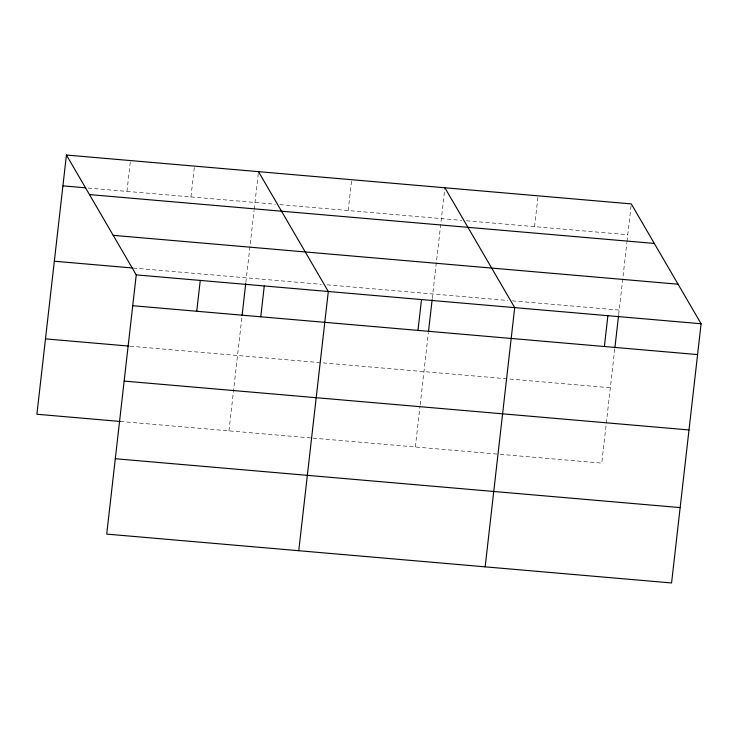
<?xml version="1.0" encoding="UTF-8"?>
<svg xmlns="http://www.w3.org/2000/svg" width="738" height="738" viewBox="0 0 738 738"><rect width="100%" height="100%" fill="white"/><g stroke="black" fill="none" stroke-linecap="round" stroke-linejoin="round"><path stroke-width="0.55" stroke-dasharray="3.69 2.77" d="M126.936 191.391L130.451 160.57M190.958 196.935L194.463 166.105M228.955 430.863L241.963 316.667M245.865 282.405L254.066 210.468M254.195 209.324L258.484 171.65M348.17 210.533L351.685 179.712M415.356 446.988L420.042 405.872M420.171 404.738L428.363 332.792M432.265 298.53L444.885 187.775M534.58 226.658L538.085 195.838M614.763 348.917L601.756 463.113L499.46 454.257M618.665 314.656L626.866 242.719M626.996 241.575L631.285 203.9M88.071 188.033L275.431 204.242M279.979 204.638L461.831 220.367M466.379 220.763L627.78 234.721M133.209 268.051L321.399 284.333M327.082 284.822L507.799 300.458M512.347 300.846L619.191 310.089M130.082 346.196L610.344 387.745M120.349 421.463L311.925 438.04M313.06 438.132L498.325 454.165"/><path stroke-width="1.11" d="M66.429 155.035L136.244 274.887L106.715 534.1L671.571 582.965L701.1 323.751L631.285 203.9L66.429 155.035L36.9 414.249L120.349 421.463M196.751 311.251L200.266 280.431M242.092 315.523L245.736 283.549M260.763 316.786L264.278 285.966M298.761 550.714L328.299 291.501L258.484 171.65M417.985 330.393L421.499 299.563M428.492 331.648L432.136 299.674M485.161 566.839L514.7 307.626L444.885 187.775M604.385 346.519L607.9 315.689M614.892 347.773L618.536 315.799M62.924 185.856L85.783 187.83M89.473 194.583L654.329 243.448M113.209 235.339L678.065 284.204M54.335 261.224L132.065 267.949M136.244 274.887L701.1 323.751M132.729 305.716L697.585 354.581M45.488 338.88L128.938 346.094M124.141 381.085L688.997 429.95M115.294 458.732L680.15 507.596"/></g></svg>
